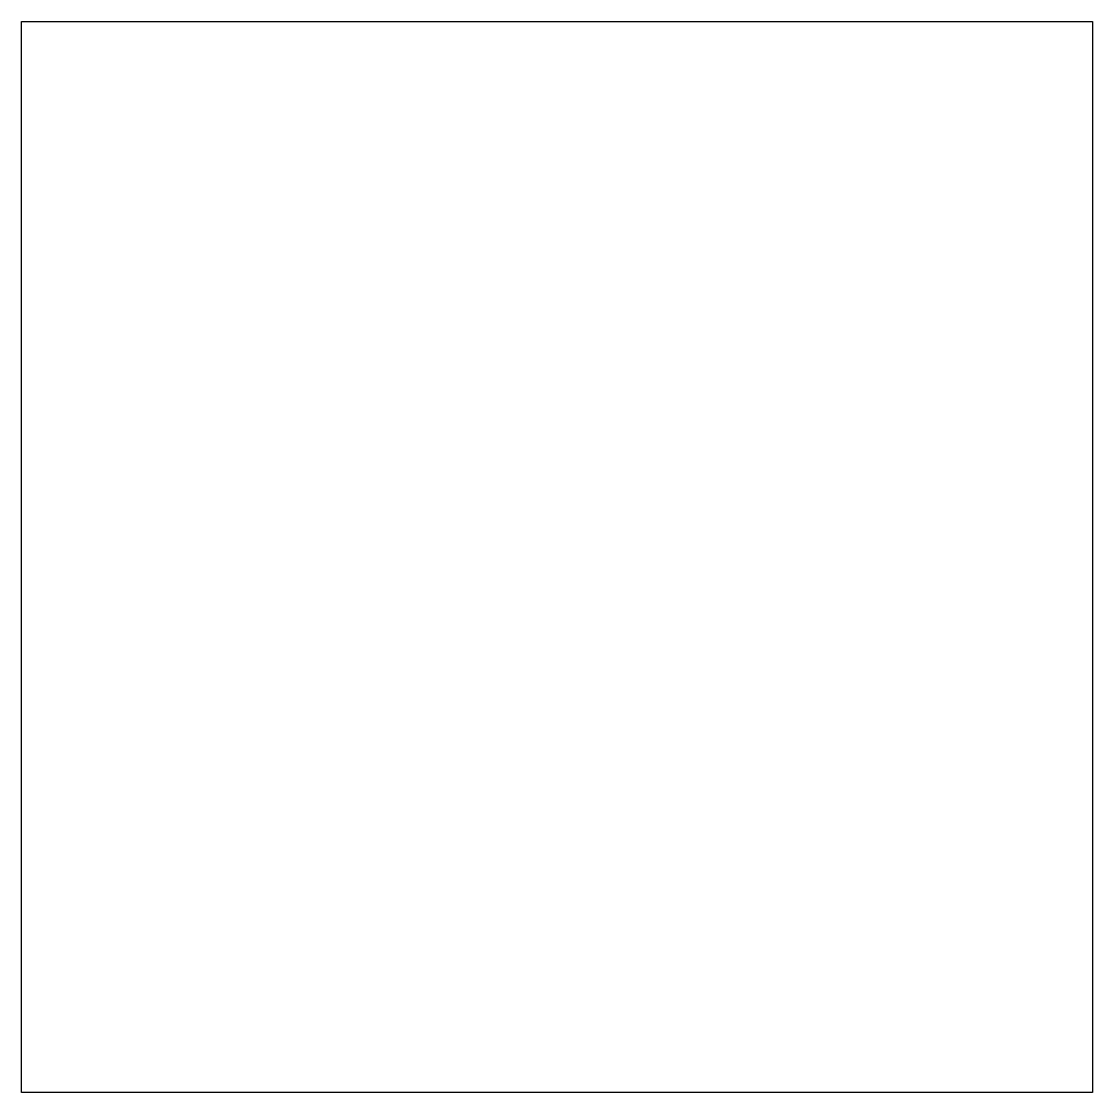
# Model space of a CAD drawing. Header units: millimetres. Extents: x -10 to 0, y 0 to 10.
import ezdxf

# ---------------------------------------------------------------- set-up
doc = ezdxf.new("R2010")
doc.units = ezdxf.units.MM
doc.layers.get('0').update_dxf_attribs({"color": 8, "lineweight": 25, "true_color": 0x808080})

msp = doc.modelspace()

# ---------------------------------------------------------------- linework, layer by layer
for p, q in [((-10, 10), (0, 10)), ((-10, 0), (-10, 10)), ((0, 10), (0, 0)), ((0, 0), (-10, 0))]:
    msp.add_line(p, q)

doc.saveas('drawing.dxf')
